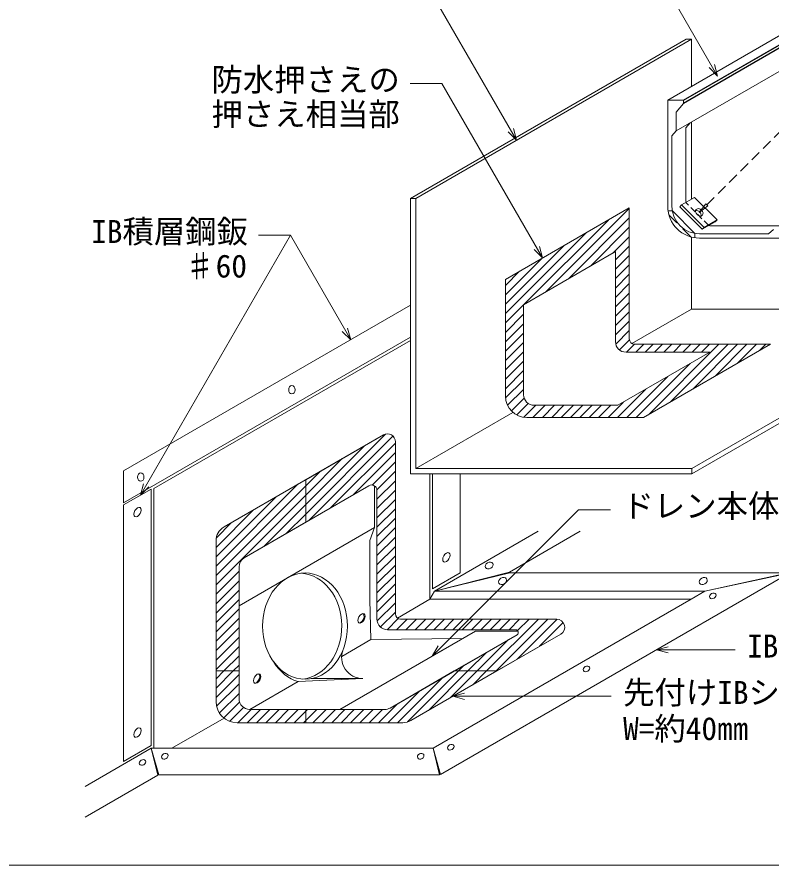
# Model space of a CAD drawing. Units: millimetres, scale not verified. Extents: x -840 to 840, y -594 to 594.
# Drawn here: x 406.4 to 690.5, y 89 to 408.4 of the extents above; entities that cross this region are included whole.
import ezdxf
from ezdxf.enums import TextEntityAlignment as Align

# ---------------------------------------------------------------- set-up
doc = ezdxf.new("R2010")
doc.units = ezdxf.units.MM
doc.header["$LTSCALE"] = 2
doc.linetypes.add('DASHED1', pattern=[1.8, 1.2, -0.6])
doc.linetypes.add('DASHED2', pattern=[3, 2, -1])
for name, color, linetype, lineweight in [('0-0_断熱材', 4, 'Continuous', 9), ('0-1_輪郭線', 2, 'Continuous', 9), ('0-3_文字', 5, 'Continuous', 9), ('0-A_部材(積層鋼板)', 4, 'Continuous', 9), ('0-C_IBｼｰﾄ', 7, 'Continuous', 9), ('0-D_躯体', 7, 'Continuous', 9), ('1-0_寸法線', 7, 'Continuous', 9), ('1-3_破断線', 7, 'Continuous', 9), ('1-4_部材(ﾄﾞﾚﾝ)', 4, 'Continuous', 9)]:
    doc.layers.add(name, color=color, linetype=linetype, lineweight=lineweight)
doc.styles.add('ＭＳ ゴシック', font='')
doc.styles.get('ＭＳ ゴシック').set_extended_font_data('MS Gothic')

msp = doc.modelspace()

# ---------------------------------------------------------------- linework, layer by layer
at = {"layer": '0-0_断熱材', "color": 7, "linetype": 'DASHED2'}
msp.add_line((666.257, 337.645), (697.839, 369.227), dxfattribs=at)
at = {"layer": '0-1_輪郭線'}
msp.add_lwpolyline([(85, 539), (785, 539), (785, 89), (85, 89)], close=True, dxfattribs=at)
at = {"layer": '0-A_部材(積層鋼板)', "color": 7}
for p, q in [((446.548, 237.448), (554.596, 299.83)), ((446.548, 225.415), (554.596, 287.797)), ((446.548, 225.415), (446.548, 237.448)), ((562.962, 193.095), (562.962, 236.372)), ((446.548, 224.615), (456.969, 230.632)), ((456.969, 133.976), (456.969, 230.632)), ((446.548, 127.959), (446.548, 224.615)), ((563.659, 192.112), (602.803, 214.712)), ((591.923, 199.344), (618.54, 214.712)), ((591.923, 199.344), (563.659, 192.112)), ((592.044, 199.112), (563.659, 192.112)), ((565.979, 123.069), (697.286, 198.879)), ((697.029, 199.112), (592.044, 199.112)), ((665.565, 192.112), (697.029, 199.112)), ((665.565, 192.112), (697.286, 198.879)), ((561.927, 189.112), (563.659, 192.112)), ((660.369, 189.112), (561.927, 189.112)), ((660.369, 189.112), (561.927, 189.112)), ((563.138, 132.976), (660.369, 189.112)), ((432.027, 118.576), (456.969, 132.976)), ((446.548, 127.959), (456.969, 133.976)), ((456.969, 132.976), (563.138, 132.976)), ((459.485, 122.882), (456.969, 132.976)), ((459.836, 122.976), (456.969, 132.976)), ((563.138, 132.976), (456.969, 132.976)), ((563.138, 132.976), (565.979, 123.069)), ((563.138, 132.976), (565.631, 122.976)), ((432.027, 107.029), (459.485, 122.882)), ((565.631, 122.976), (459.836, 122.976))]:
    msp.add_line(p, q, dxfattribs=at)
for points in [[(562.962, 193.095), (573.383, 199.112), (573.383, 236.372)], [(561.927, 189.112), (660.369, 189.112), (665.565, 192.112), (563.659, 192.112)]]:
    msp.add_lwpolyline(points, dxfattribs=at)
for centre, major_axis, ratio in [((509.965, 268.03), (0, -1.6), 0.75), ((453.026, 235.156), (0, -1.6), 0.75), ((451.773, 221.923), (-0.98, -1.697), 0.57735), ((568.158, 204.899), (-0.98, -1.697), 0.57735), ((584.276, 201.817), (-1.386, -0.8), 0.75), ((589.338, 195.976), (-1.386, -0.8), 0.75), ((664.954, 195.976), (-1.386, -0.8), 0.75), ((668.575, 190.386), (-1.126, -0.65), 0.769231), ((620.96, 162.895), (-1.126, -0.65), 0.769231), ((451.773, 138.899), (-0.98, -1.697), 0.57735), ((569.849, 133.386), (-1.126, -0.65), 0.769231), ((462.109, 129.976), (-1.126, -0.65), 0.769231), ((558.486, 129.976), (-1.126, -0.65), 0.769231), ((453.705, 127.628), (-1.126, -0.65), 0.769231)]:
    msp.add_ellipse(centre, major_axis=major_axis, ratio=ratio, dxfattribs=at)
at = {"layer": '0-C_IBｼｰﾄ'}
for p, q in [((554.596, 340.094), (658.519, 400.094)), ((556.596, 340.094), (660.519, 400.094)), ((660.519, 400.094), (658.519, 400.094)), ((660.519, 400.094), (660.519, 382.315)), ((660.519, 368.867), (660.519, 339.839)), ((554.596, 236.372), (554.596, 340.094)), ((556.596, 340.094), (554.596, 340.094)), ((660.519, 325.531), (660.519, 298.372)), ((638.095, 285.426), (660.519, 298.372)), ((764.617, 298.372), (660.519, 298.372)), ((660.694, 238.372), (764.617, 298.372)), ((660.694, 236.372), (764.617, 296.372)), ((556.596, 238.372), (593.213, 259.513)), ((484.387, 216.344), (544.437, 251.014)), ((548.937, 183.612), (548.937, 248.416)), ((660.694, 238.372), (660.694, 236.372)), ((660.694, 236.372), (554.596, 236.372)), ((492.047, 204.767), (539.008, 231.88)), ((542.008, 230.148), (542.008, 181.612)), ((481.387, 150.612), (481.387, 211.148)), ((490.047, 201.303), (490.047, 151.612)), ((550.937, 181.612), (609.74, 181.612)), ((594.276, 177.612), (546.008, 177.612)), ((546.975, 148.148), (594.776, 175.746)), ((554.779, 143.416), (611.24, 176.014)), ((494.047, 147.612), (544.975, 147.612)), ((489.387, 142.612), (551.779, 142.612))]:
    msp.add_line(p, q, dxfattribs=at)
at = {"layer": '0-C_IBｼｰﾄ', "color": 4}
for p, q in [((516.199, 218.711), (548.036, 250.548)), ((524.564, 223.541), (548.937, 247.913)), ((548.937, 183.612), (548.937, 248.416)), ((532.929, 228.37), (548.937, 244.377)), ((515.162, 228.28), (528.96, 242.079)), ((540.223, 232.128), (548.937, 240.842)), ((515.162, 231.816), (520.595, 237.249)), ((541.988, 230.358), (548.937, 237.306)), ((542.008, 226.843), (548.937, 233.771)), ((481.387, 201.576), (512.23, 232.419)), ((481.387, 198.041), (515.162, 231.816)), ((542.008, 223.307), (548.937, 230.235)), ((542.008, 230.148), (542.008, 181.612)), ((481.387, 194.505), (515.162, 228.28)), ((481.387, 205.112), (503.865, 227.59)), ((542.008, 219.772), (548.937, 226.7)), ((481.387, 208.647), (495.499, 222.76)), ((542.008, 216.236), (548.937, 223.164)), ((481.509, 212.305), (487.134, 217.93)), ((542.008, 212.7), (548.937, 219.629)), ((542.008, 209.165), (548.937, 216.093)), ((542.008, 205.629), (548.937, 212.558)), ((542.008, 202.094), (548.937, 209.022)), ((542.008, 198.558), (548.937, 205.487)), ((542.008, 195.023), (548.937, 201.951)), ((481.387, 190.97), (490.047, 199.63)), ((542.008, 191.487), (548.937, 198.415)), ((481.387, 187.434), (490.047, 196.094)), ((542.008, 187.952), (548.937, 194.88)), ((481.387, 183.898), (490.047, 192.559)), ((481.387, 180.363), (490.047, 189.023)), ((542.008, 184.416), (548.937, 191.344)), ((481.387, 176.827), (490.047, 185.488)), ((542.074, 180.946), (548.937, 187.809)), ((543.327, 178.663), (548.937, 184.273)), ((481.387, 173.292), (490.047, 181.952)), ((545.829, 177.63), (550.036, 181.837)), ((549.346, 177.612), (553.346, 181.612)), ((609.74, 181.612), (550.937, 181.612)), ((552.882, 177.612), (556.882, 181.612)), ((556.417, 177.612), (560.417, 181.612)), ((559.953, 177.612), (563.953, 181.612)), ((563.488, 177.612), (567.488, 181.612)), ((567.024, 177.612), (571.024, 181.612)), ((570.56, 177.612), (574.56, 181.612)), ((574.095, 177.612), (578.095, 181.612)), ((577.631, 177.612), (581.631, 181.612)), ((581.166, 177.612), (585.166, 181.612)), ((583.344, 162.112), (602.844, 181.612)), ((584.702, 177.612), (588.702, 181.612)), ((586.879, 162.112), (606.379, 181.612)), ((588.237, 177.612), (592.237, 181.612)), ((591.773, 177.612), (595.773, 181.612)), ((594.859, 166.556), (609.9, 181.597)), ((594.997, 177.3), (599.308, 181.612)), ((603.224, 171.386), (612.183, 180.345)), ((481.387, 169.756), (490.047, 178.417)), ((546.008, 177.612), (594.276, 177.612)), ((481.387, 166.221), (490.047, 174.881)), ((481.387, 162.685), (490.047, 171.346)), ((484.349, 162.112), (490.047, 167.81)), ((487.884, 162.112), (490.047, 164.274)), ((481.387, 159.15), (484.349, 162.112)), ((481.387, 155.614), (487.884, 162.112)), ((481.387, 152.079), (490.047, 160.739)), ((578.129, 156.897), (583.344, 162.112)), ((586.494, 161.726), (586.879, 162.112)), ((481.623, 148.779), (490.047, 157.203)), ((549.702, 142.612), (566.524, 159.435)), ((482.669, 146.29), (490.047, 153.668)), ((546.166, 142.612), (558.159, 154.605)), ((484.356, 144.441), (490.269, 150.354)), ((486.591, 143.14), (491.776, 148.326)), ((489.598, 142.612), (494.598, 147.612)), ((493.133, 142.612), (498.133, 147.612)), ((496.669, 142.612), (501.669, 147.612)), ((500.204, 142.612), (505.204, 147.612)), ((503.74, 142.612), (508.74, 147.612)), ((507.275, 142.612), (512.275, 147.612)), ((517.882, 142.612), (522.882, 147.612)), ((521.417, 142.612), (526.417, 147.612)), ((524.953, 142.612), (529.953, 147.612)), ((528.488, 142.612), (533.488, 147.612)), ((532.024, 142.612), (537.024, 147.612)), ((535.56, 142.612), (540.56, 147.612)), ((539.095, 142.612), (544.095, 147.612)), ((542.631, 142.612), (549.794, 149.775))]:
    msp.add_line(p, q, dxfattribs=at)
at = {"layer": '0-C_IBｼｰﾄ'}
msp.add_lwpolyline([(660.694, 238.372), (556.596, 238.372), (556.596, 340.094)], dxfattribs=at)
at = {"layer": '0-C_IBｼｰﾄ', "color": 4}
for points in [[(507.834, 213.881), (515.162, 221.209), (545.283, 251.33)], [(544.437, 251.014), (515.162, 234.112), (515.162, 218.112), (539.008, 231.88)], [(499.469, 209.052), (515.162, 224.745), (537.325, 246.908)], [(492.047, 204.767), (515.162, 218.112), (515.162, 234.112), (484.387, 216.344)], [(481.387, 211.148), (481.387, 162.112), (490.047, 162.112), (490.047, 201.303)], [(594.776, 175.746), (571.162, 162.112), (587.162, 162.112), (611.24, 176.014)], [(569.763, 152.067), (579.808, 162.112), (591.62, 173.924)], [(561.398, 147.238), (576.273, 162.112), (583.255, 169.094)], [(553.514, 142.889), (572.737, 162.112), (574.89, 164.264)], [(490.047, 151.612), (490.047, 162.112), (481.387, 162.112), (481.387, 150.612)], [(554.779, 143.416), (587.162, 162.112), (571.162, 162.112), (546.975, 148.148)], [(489.387, 142.612), (515.162, 142.612), (515.162, 147.612), (494.047, 147.612)], [(510.811, 142.612), (515.162, 146.963), (515.811, 147.612)], [(514.346, 142.612), (515.162, 143.427), (519.346, 147.612)], [(544.975, 147.612), (515.162, 147.612), (515.162, 142.612), (551.779, 142.612)]]:
    msp.add_lwpolyline(points, dxfattribs=at)
for centre, radius, start, end in [((545.937, 248.416), 3, 0, 120), ((540.008, 230.148), 2, 0, 120), ((487.387, 211.148), 6, 120, 180), ((494.047, 201.303), 4, 120, 180), ((550.937, 183.612), 2, 180, 270), ((546.008, 181.612), 4, 180, 270), ((609.74, 178.612), 3, 300, 90), ((594.276, 176.612), 1, 300, 90), ((489.387, 150.612), 8, 180, 270), ((494.047, 151.612), 4, 180, 270), ((544.975, 151.612), 4, 270, 300), ((551.779, 148.612), 6, 270, 300)]:
    msp.add_arc(centre, radius, start, end, dxfattribs=at)
at = {"layer": '0-C_IBｼｰﾄ'}
for centre, radius, start, end in [((545.937, 248.416), 3, 0, 120), ((540.008, 230.148), 2, 0, 120), ((487.387, 211.148), 6, 120, 180), ((494.047, 201.303), 4, 120, 180), ((550.937, 183.612), 2, 180, 270), ((546.008, 181.612), 4, 180, 270), ((609.74, 178.612), 3, 300, 90), ((594.276, 176.612), 1, 300, 90), ((489.387, 150.612), 8, 180, 270), ((494.047, 151.612), 4, 180, 270), ((544.975, 151.612), 4, 270, 300), ((551.779, 148.612), 6, 270, 300)]:
    msp.add_arc(centre, radius, start, end, dxfattribs=at)
at = {"layer": '0-D_躯体'}
for p, q in [((458.004, 230.834), (554.596, 286.601)), ((561.927, 236.372), (561.927, 189.112)), ((458.004, 132.976), (458.004, 230.834)), ((549.691, 182.047), (561.927, 189.112)), ((464.696, 132.976), (484.403, 144.354))]:
    msp.add_line(p, q, dxfattribs=at)
at = {"layer": '1-0_寸法線'}
for p, q in [((663.453, 334.841), (665.888, 338.014)), ((663.453, 334.841), (666.627, 337.276)), ((665.888, 338.014), (666.627, 337.276)), ((452.867, 228.264), (509.41, 326.201)), ((562.823, 167.69), (617.979, 222.847)), ((617.979, 222.847), (629.979, 222.847)), ((570.636, 152.571), (618.21, 152.571)), ((618.21, 152.571), (630.21, 152.571))]:
    msp.add_line(p, q, dxfattribs=at)
for points in [[(594.577, 362.022), (548.08, 442.558), (536.08, 442.558)], [(670.321, 386.184), (649.208, 422.754), (637.208, 422.754)], [(667.139, 389.366), (670.321, 386.184), (669.156, 390.531)], [(604.43, 317.651), (566.466, 383.409), (554.466, 383.409)], [(591.395, 365.204), (594.577, 362.022), (593.412, 366.369)], [(532.14, 286.832), (509.41, 326.201), (497.41, 326.201)], [(601.248, 320.833), (604.43, 317.651), (603.266, 321.998)], [(528.958, 290.014), (532.14, 286.832), (530.975, 291.179)], [(456.049, 231.446), (452.867, 228.264), (454.032, 232.611)], [(566.72, 169.94), (562.823, 167.69), (565.073, 171.587)], [(651.727, 171.233), (647.38, 170.068), (651.727, 168.903)], [(647.382, 170.067), (664.922, 170.067), (676.922, 170.067)], [(574.983, 153.736), (570.636, 152.571), (574.983, 151.407)]]:
    msp.add_lwpolyline(points, dxfattribs=at)
at = {"layer": '1-3_破断線'}
for p, q in [((590.437, 309.572), (637.07, 336.496)), ((605.765, 304.974), (637.07, 336.279)), ((637.07, 336.496), (637.07, 287.172)), ((614.13, 309.804), (637.07, 332.744)), ((597.4, 300.144), (629.217, 331.961)), ((622.495, 314.633), (637.07, 329.208)), ((590.437, 296.717), (620.852, 327.132)), ((630.86, 319.463), (637.07, 325.673)), ((590.437, 300.253), (612.486, 322.302)), ((597.233, 300.048), (631.874, 320.048)), ((631.874, 316.941), (637.07, 322.137)), ((631.874, 320.048), (631.874, 286.172)), ((631.874, 320.048), (631.874, 286.172)), ((590.437, 303.788), (604.121, 317.473)), ((631.874, 313.406), (637.07, 318.602)), ((631.874, 309.87), (637.07, 315.066)), ((590.437, 307.324), (595.756, 312.643)), ((631.874, 306.334), (637.07, 311.531)), ((590.437, 309.572), (590.437, 265.572)), ((631.874, 302.799), (637.07, 307.995)), ((631.874, 299.263), (637.07, 304.46)), ((631.874, 295.728), (637.07, 300.924)), ((590.437, 293.181), (597.233, 299.978)), ((597.233, 300.048), (597.233, 266.172)), ((631.874, 292.192), (637.07, 297.388)), ((590.437, 289.646), (597.233, 296.442)), ((590.437, 286.11), (597.233, 292.907)), ((631.874, 288.657), (637.07, 293.853)), ((590.437, 282.575), (597.233, 289.371)), ((631.996, 285.243), (637.07, 290.317)), ((590.437, 279.039), (597.233, 285.836)), ((633.368, 283.079), (637.105, 286.817)), ((635.996, 282.172), (639.002, 285.179)), ((639.07, 285.172), (690.241, 285.172)), ((639.531, 282.172), (642.531, 285.172)), ((642.437, 257.572), (690.241, 285.172)), ((643.067, 282.172), (646.067, 285.172)), ((644.279, 258.635), (670.816, 285.172)), ((646.602, 282.172), (649.602, 285.172)), ((650.138, 282.172), (653.138, 285.172)), ((652.644, 263.465), (674.351, 285.172)), ((653.673, 282.172), (656.673, 285.172)), ((657.209, 282.172), (660.209, 285.172)), ((660.744, 282.172), (663.744, 285.172)), ((661.009, 268.295), (677.887, 285.172)), ((664.28, 282.172), (667.28, 285.172)), ((669.375, 273.124), (681.422, 285.172)), ((677.74, 277.954), (684.958, 285.172)), ((686.105, 282.784), (688.493, 285.172)), ((590.437, 275.504), (597.233, 282.3)), ((632.769, 262.172), (667.41, 282.172)), ((667.41, 282.172), (635.874, 282.172)), ((590.437, 271.968), (597.233, 278.764)), ((590.437, 268.433), (597.233, 275.229)), ((639.68, 257.572), (660.005, 277.897)), ((590.497, 264.958), (597.233, 271.693)), ((636.144, 257.572), (651.64, 273.067)), ((591.234, 262.159), (597.233, 268.158)), ((632.609, 257.572), (643.275, 268.238)), ((592.665, 260.055), (597.471, 264.86)), ((594.692, 258.546), (599.001, 262.854)), ((597.36, 257.678), (601.854, 262.172)), ((600.789, 257.572), (605.389, 262.172)), ((632.769, 262.172), (601.233, 262.172)), ((604.325, 257.572), (608.925, 262.172)), ((607.86, 257.572), (612.46, 262.172)), ((611.396, 257.572), (615.996, 262.172)), ((614.931, 257.572), (619.531, 262.172)), ((618.467, 257.572), (623.067, 262.172)), ((622.002, 257.572), (626.602, 262.172)), ((625.538, 257.572), (630.138, 262.172)), ((629.073, 257.572), (634.909, 263.408)), ((598.437, 257.572), (642.437, 257.572)), ((642.437, 257.572), (598.437, 257.572))]:
    msp.add_line(p, q, dxfattribs=at)
for points in [[(637.07, 287.172), (637.07, 336.496), (590.437, 309.572), (590.437, 265.572)], [(597.233, 266.172), (597.233, 300.048), (631.874, 320.048)], [(642.437, 257.572), (690.241, 285.172), (639.07, 285.172)], [(635.874, 282.172), (667.41, 282.172), (632.769, 262.172), (601.233, 262.172)]]:
    msp.add_lwpolyline(points, dxfattribs=at)
for centre, radius in [((635.874, 286.172), 4), ((635.874, 286.172), 4), ((639.07, 287.172), 2), ((639.07, 287.172), 2), ((598.437, 265.572), 8), ((598.437, 265.572), 8), ((601.233, 266.172), 4), ((601.233, 266.172), 4)]:
    msp.add_arc(centre, radius, 180, 270, dxfattribs=at)
at = {"layer": '1-4_部材(ﾄﾞﾚﾝ)', "color": 6}
for p, q in [((651.556, 377.14), (696.59, 403.14)), ((657.356, 377.14), (702.39, 403.14)), ((657.556, 376.94), (702.59, 402.94)), ((657.509, 375.885), (702.542, 401.885)), ((657.556, 376.014), (702.59, 402.014)), ((654.757, 365.54), (699.79, 391.54)), ((657.356, 377.14), (651.556, 377.14)), ((651.556, 377.14), (651.556, 337.14)), ((654.757, 372.631), (657.509, 375.885)), ((657.556, 376.014), (657.556, 376.94)), ((654.757, 365.54), (654.757, 372.631)), ((658.353, 366.634), (659.953, 368.54)), ((654.757, 365.54), (653.157, 363.634)), ((658.353, 366.634), (658.353, 340.14)), ((653.157, 363.634), (653.157, 337.141)), ((656.786, 337.684), (661.635, 340.484)), ((653.307, 335.376), (651.687, 335.376)), ((655.004, 330.851), (652.247, 333.609)), ((661.793, 326.891), (653.307, 335.376)), ((664.564, 328.491), (669.414, 331.291)), ((665.271, 329.198), (670.121, 331.998)), ((693.888, 329.74), (668.753, 329.74)), ((660.025, 325.831), (657.267, 328.588)), ((661.792, 326.891), (661.792, 325.271)), ((663.557, 326.741), (689.557, 326.741)), ((691.463, 328.341), (689.557, 326.741)), ((703.557, 325.14), (663.556, 325.14))]:
    msp.add_line(p, q, dxfattribs=at)
at = {"layer": '1-4_部材(ﾄﾞﾚﾝ)', "color": 6, "linetype": 'DASHED1'}
msp.add_line((666.989, 329.891), (658.503, 338.376), dxfattribs=at)
at = {"layer": '1-4_部材(ﾄﾞﾚﾝ)'}
for p, q in [((541.142, 231.795), (541.142, 216.135)), ((490.047, 186.635), (541.142, 216.135)), ((539.342, 211.19), (541.142, 216.135)), ((539.342, 188.896), (539.342, 211.19)), ((539.648, 173.891), (539.342, 188.896)), ((528.047, 147.612), (579.142, 177.112)), ((595.142, 177.112), (579.142, 177.112)), ((528.72, 167.582), (539.648, 173.891)), ((574.262, 174.294), (539.648, 173.891)), ((494.132, 147.612), (512.314, 158.11)), ((512.314, 158.11), (536.696, 159.215)), ((517.246, 159.215), (536.712, 159.215))]:
    msp.add_line(p, q, dxfattribs=at)
at = {"layer": '1-4_部材(ﾄﾞﾚﾝ)', "color": 6}
for points in [[(669.414, 331.291), (670.121, 331.998), (661.635, 340.484)], [(664.564, 328.491), (656.079, 336.976), (656.786, 337.684)], [(664.564, 328.491), (665.271, 329.198), (656.786, 337.684)]]:
    msp.add_lwpolyline(points, dxfattribs=at)
for centre, radius, start, end in [((657.356, 376.94), 0.2, 0, 90), ((657.356, 376.014), 0.2, 319.76698, 0), ((668.753, 340.14), 10.4, 180, 188.2384), ((663.556, 337.14), 12, 180, 270), ((663.557, 337.141), 10.4, 180, 270), ((653.095, 334.457), 1.2, 194.38683, 225.00034), ((668.753, 340.14), 10.4, 260.23456, 270), ((660.873, 326.679), 1.2, 224.99919, 255.6127)]:
    msp.add_arc(centre, radius, start, end, dxfattribs=at)
at = {"layer": '1-4_部材(ﾄﾞﾚﾝ)'}
msp.add_arc((536.712, 167.215), 8, 157.85418, 270, dxfattribs=at)
at = {"layer": '1-4_部材(ﾄﾞﾚﾝ)', "color": 6}
msp.add_ellipse((663.453, 334.841), major_axis=(1.131, -1.131), ratio=0.75, dxfattribs=at)
msp.add_ellipse((662.746, 334.134), major_axis=(1.131, -1.131), ratio=0.75, start_param=0.4297754, end_param=2.7118172, dxfattribs=at)
at = {"layer": '1-4_部材(ﾄﾞﾚﾝ)'}
for centre, major_axis, ratio in [((514.92, 179.007), (0, -20.004), 0.800041), ((536.168, 181.912), (-0.98, -1.697), 0.57735), ((496.892, 159.236), (-0.98, -1.697), 0.57735)]:
    msp.add_ellipse(centre, major_axis=major_axis, ratio=ratio, dxfattribs=at)
for centre, major_axis, ratio, start_param, end_param in [((512.721, 178.962), (0, -20.004), 0.800041, 0.0850726, 3.0891027), ((535.768, 181.912), (-0.98, -1.697), 0.57735, 0.4838336, 3.3012602), ((515.862, 177.616), (0, -20.004), 0.800041, 5.3690815, 6.0596144), ((496.492, 159.236), (-0.98, -1.697), 0.57735, 0.4838336, 3.3012602)]:
    msp.add_ellipse(centre, major_axis=major_axis, ratio=ratio, start_param=start_param, end_param=end_param, dxfattribs=at)

# ---------------------------------------------------------------- texts
at = {"layer": '0-3_文字', "color": 7, "style": 'ＭＳ ゴシック'}
for s, p in [('防水押さえの', (479.699, 377.905)), ('押さえ相当部', (479.699, 364.905)), ('IB積層鋼鈑', (434.348, 320.697)), ('♯60', (469.461, 307.697)), ('ドレン本体', (634.52, 217.343)), ('IB積層鋼板♯30', (681.462, 164.563)), ('先付けIBシート溶着箇所', (634.751, 147.067)), ('W=約40㎜', (634.751, 133.467))]:
    msp.add_text(s, height=8.666, dxfattribs=at).set_placement(p, align=Align.BOTTOM_LEFT)

doc.saveas('drawing.dxf')
